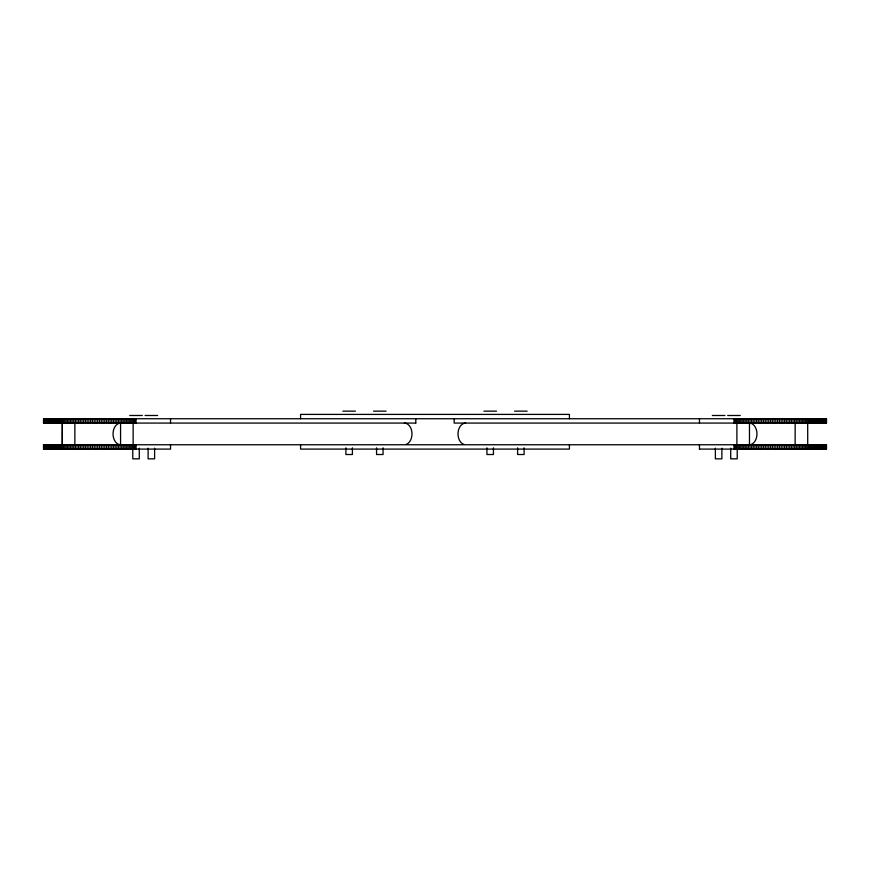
<?xml version="1.0" encoding="UTF-8"?>
<svg xmlns="http://www.w3.org/2000/svg" width="870" height="870" viewBox="0 0 870 870"><rect width="100%" height="100%" fill="white"/><g stroke="black" fill="none" stroke-linecap="round" stroke-linejoin="round"><path stroke-width="1.3" d="M342.845 411.151L355.438 411.151M373.513 411.151L386.106 411.151M483.894 411.151L496.487 411.151M514.562 411.151L527.155 411.151M129.739 415.49L142.332 415.49M145.072 415.49L157.666 415.49M712.334 415.49L724.928 415.49M727.668 415.49L740.261 415.49M415.838 423.07L43.5 423.07L43.543 418.742L826.5 418.742L826.5 423.07L454.162 423.07L454.162 418.742M699.436 449.094L826.5 449.094L826.467 444.755L43.5 444.755L43.533 449.094L170.563 449.094L170.498 444.755M826.38 418.742L826.38 423.07M826.38 444.755L826.38 449.094M826.239 418.742L826.239 423.07M826.239 444.755L826.239 449.094M826.032 418.742L826.032 423.07M826.043 444.755L826.043 449.094M825.771 418.742L825.771 423.07M825.782 444.755L825.782 449.094M825.456 418.742L825.456 423.07M825.467 444.755L825.467 449.094M825.086 418.742L825.086 423.07M825.097 444.755L825.097 449.094M824.651 418.742L824.651 423.07M824.662 444.755L824.662 449.094M824.162 418.742L824.162 423.07M824.173 444.755L824.173 449.094M823.618 418.742L823.618 423.07M823.64 444.755L823.64 449.094M823.031 418.742L823.031 423.07M823.042 444.755L823.042 449.094M822.378 418.742L822.378 423.07M822.389 444.755L822.389 449.094M821.671 418.742L821.671 423.07M821.682 444.755L821.682 449.094M820.91 418.742L820.91 423.07M820.932 444.755L820.932 449.094M820.095 418.742L820.095 423.07M820.116 444.755L820.116 449.094M819.236 418.742L819.236 423.07M819.257 444.755L819.257 449.094M818.322 418.742L818.322 423.07M818.344 444.755L818.344 449.094M817.387 444.755L817.387 449.094M817.365 418.742L817.365 423.07M816.354 418.742L816.354 423.07M816.375 444.755L816.375 449.094M815.299 418.742L815.299 423.07M815.32 444.755L815.32 449.094M814.2 418.742L814.2 423.07M814.222 444.755L814.222 449.094M813.048 418.742L813.048 423.07M813.069 444.755L813.069 449.094M811.862 418.742L811.862 423.07M811.884 444.755L811.884 449.094M810.622 418.742L810.622 423.07M810.655 444.755L810.655 449.094M809.35 418.742L809.35 423.07M809.372 444.755L809.372 449.094M808.034 418.742L808.034 423.07M808.067 444.755L808.067 449.094M807.686 423.07L807.73 444.755M806.686 418.742L806.686 423.07M806.707 444.755L806.707 449.094M805.294 418.742L805.294 423.07M805.326 444.755L805.326 449.094M803.869 418.742L803.869 423.07M803.902 444.755L803.902 449.094M802.412 418.742L802.412 423.07M802.444 444.755L802.444 449.094M800.922 418.742L800.922 423.07M800.955 444.755L800.955 449.094M799.432 444.755L799.432 449.094M799.399 418.742L799.399 423.07M797.844 418.742L797.844 423.07M797.877 444.755L797.877 449.094M796.268 418.742L796.268 423.07M796.3 444.755L796.3 449.094M795.169 423.07L795.126 444.755M794.669 418.742L794.669 423.07M794.701 444.755L794.701 449.094M793.038 418.742L793.038 423.07M793.07 444.755L793.07 449.094M791.385 418.742L791.385 423.07M791.428 444.755L791.428 449.094M789.721 418.742L789.721 423.07M789.753 444.755L789.753 449.094M788.024 418.742L788.024 423.07M788.068 444.755L788.068 449.094M786.328 418.742L786.328 423.07M786.36 444.755L786.36 449.094M784.599 418.742L784.599 423.07M784.642 444.755L784.642 449.094M782.869 418.742L782.869 423.07M782.913 444.755L782.913 449.094M781.129 418.742L781.129 423.07M781.162 444.755L781.162 449.094M779.368 418.742L779.368 423.07M779.411 444.755L779.411 449.094M777.606 418.742L777.606 423.07M777.649 444.755L777.649 449.094M775.877 444.755L775.877 449.094M775.844 418.742L775.844 423.07M774.072 418.742L774.072 423.07M774.104 444.755L774.104 449.094M772.299 418.742L772.299 423.07M772.332 444.755L772.332 449.094M770.526 418.742L770.526 423.07M770.559 444.755L770.559 449.094M768.754 418.742L768.754 423.07M768.786 444.755L768.786 449.094M767.025 444.755L767.025 449.094M766.981 418.742L766.981 423.07M765.219 418.742L765.219 423.07M765.263 444.755L765.263 449.094M763.468 418.742L763.468 423.07M763.501 444.755L763.501 449.094M761.761 444.755L761.761 449.094M761.718 418.742L761.718 423.07M759.988 418.742L759.988 423.07M760.021 444.755L760.021 449.094M758.303 444.755L758.303 449.094M758.27 418.742L758.27 423.07M756.563 418.742L756.563 423.07M756.596 444.755L756.596 449.094M754.866 418.742L754.866 423.07M754.91 444.755L754.91 449.094M753.235 444.755L753.235 449.094M753.202 418.742L753.202 423.07M751.582 444.755L751.582 449.094M751.549 418.742L751.549 423.07M749.962 444.755L749.962 449.094M749.929 418.742L749.929 423.07M749.472 423.07L749.472 444.755M748.32 418.742L748.32 423.07M748.352 444.755L748.352 449.094M746.743 418.742L746.743 423.07M746.775 444.755L746.775 449.094M745.188 418.742L745.188 423.07M745.22 444.755L745.22 449.094M743.676 418.742L743.676 423.07M743.709 444.755L743.709 449.094M742.175 418.742L742.175 423.07M742.208 444.755L742.208 449.094M740.718 418.742L740.718 423.07M740.751 444.755L740.751 449.094M739.293 418.742L739.293 423.07M739.326 444.755L739.326 449.094M737.912 418.742L737.912 423.07M737.934 444.755L737.934 449.094M737.216 448.159L737.216 458.849L730.713 458.849L730.713 448.159M736.901 423.07L736.901 444.755M736.553 418.742L736.553 423.07M736.586 444.755L736.586 449.094M735.27 444.755L735.27 449.094M735.237 418.742L735.237 423.07M733.965 418.742L733.965 423.07M733.997 444.755L733.997 449.094M721.882 448.159L721.882 458.849L715.379 458.849L715.379 448.159M699.469 418.742L699.469 423.07M699.436 444.755L699.502 449.094M569.426 418.742L569.426 414.403L300.574 414.403L300.574 418.742M569.426 444.755L569.426 449.094L300.574 449.094L300.574 444.755M524.11 447.832L524.11 454.51L517.606 454.51L517.606 447.832M493.442 447.832L493.442 454.51L486.939 454.51L486.939 447.832M415.838 418.742L415.74 423.07M383.061 447.832L383.061 454.51L376.558 454.51L376.558 447.832M352.394 447.832L352.394 454.51L345.89 454.51L345.89 447.832M170.531 418.742L170.531 423.07M154.621 448.159L154.621 458.849L148.117 458.849L148.117 448.159M139.287 448.159L139.287 458.849L132.784 458.849L132.784 448.159M136.057 444.755L136.057 449.094M136.035 418.742L136.035 423.07M134.785 444.755L134.785 449.094M134.763 418.742L134.763 423.07M133.447 418.742L133.447 423.07M133.48 444.755L133.48 449.094M133.143 423.07L133.143 444.755M132.088 418.742L132.088 423.07M132.12 444.755L132.12 449.094M130.707 418.742L130.707 423.07M130.739 444.755L130.739 449.094M129.282 418.742L129.282 423.07M129.315 444.755L129.315 449.094M127.825 418.742L127.825 423.07M127.857 444.755L127.857 449.094M126.324 418.742L126.324 423.07M126.367 444.755L126.367 449.094M124.845 444.755L124.845 449.094M124.812 418.742L124.812 423.07M123.257 418.742L123.257 423.07M123.29 444.755L123.29 449.094M121.68 418.742L121.68 423.07M121.713 444.755L121.713 449.094M120.571 423.07L120.571 444.755M120.114 444.755L120.114 449.094M120.071 418.742L120.071 423.07M118.483 444.755L118.483 449.094M118.45 418.742L118.45 423.07M116.797 418.742L116.797 423.07M116.83 444.755L116.83 449.094M115.134 418.742L115.134 423.07M115.166 444.755L115.166 449.094M113.437 418.742L113.437 423.07M113.481 444.755L113.481 449.094M111.773 444.755L111.773 449.094M111.73 418.742L111.73 423.07M110.011 418.742L110.011 423.07M110.055 444.755L110.055 449.094M108.282 418.742L108.282 423.07M108.315 444.755L108.315 449.094M106.531 418.742L106.531 423.07M106.575 444.755L106.575 449.094M104.781 418.742L104.781 423.07M104.824 444.755L104.824 449.094M103.019 418.742L103.019 423.07M103.051 444.755L103.051 449.094M101.29 444.755L101.29 449.094M101.246 418.742L101.246 423.07M99.474 418.742L99.474 423.07M99.517 444.755L99.517 449.094M97.701 418.742L97.701 423.07M97.744 444.755L97.744 449.094M95.928 418.742L95.928 423.07M95.972 444.755L95.972 449.094M94.199 444.755L94.199 449.094M94.156 418.742L94.156 423.07M92.394 418.742L92.394 423.07M92.427 444.755L92.427 449.094M90.632 418.742L90.632 423.07M90.665 444.755L90.665 449.094M88.87 418.742L88.87 423.07M88.914 444.755L88.914 449.094M87.13 418.742L87.13 423.07M87.163 444.755L87.163 449.094M85.401 418.742L85.401 423.07M85.434 444.755L85.434 449.094M83.672 418.742L83.672 423.07M83.716 444.755L83.716 449.094M81.976 418.742L81.976 423.07M82.008 444.755L82.008 449.094M80.279 418.742L80.279 423.07M80.323 444.755L80.323 449.094M78.615 418.742L78.615 423.07M78.648 444.755L78.648 449.094M76.995 444.755L76.995 449.094M76.962 418.742L76.962 423.07M75.331 418.742L75.331 423.07M75.375 444.755L75.375 449.094M74.874 423.07L74.864 444.755M73.732 418.742L73.732 423.07M73.765 444.755L73.765 449.094M72.156 418.742L72.156 423.07M72.188 444.755L72.188 449.094M70.633 444.755L70.633 449.094M70.6 418.742L70.6 423.07M69.078 418.742L69.078 423.07M69.111 444.755L69.111 449.094M67.588 418.742L67.588 423.07M67.621 444.755L67.621 449.094M66.131 418.742L66.131 423.07M66.163 444.755L66.163 449.094M64.706 418.742L64.706 423.07M64.739 444.755L64.739 449.094M63.314 418.742L63.314 423.07M63.347 444.755L63.347 449.094M61.966 418.742L61.966 423.07M61.998 444.755L61.998 449.094M60.682 444.755L60.682 449.094M60.65 418.742L60.65 423.07M59.399 444.755L59.399 449.094M59.377 418.742L59.377 423.07M58.138 418.742L58.138 423.07M58.17 444.755L58.17 449.094M56.952 418.742L56.952 423.07M56.974 444.755L56.974 449.094M55.8 418.742L55.8 423.07M55.832 444.755L55.832 449.094M54.701 418.742L54.701 423.07M54.723 444.755L54.723 449.094M53.646 418.742L53.646 423.07M53.668 444.755L53.668 449.094M52.635 418.742L52.635 423.07M52.657 444.755L52.657 449.094M51.678 418.742L51.678 423.07M51.7 444.755L51.7 449.094M50.764 418.742L50.764 423.07M50.786 444.755L50.786 449.094M49.905 418.742L49.905 423.07M49.916 444.755L49.916 449.094M49.09 418.742L49.09 423.07M49.111 444.755L49.111 449.094M48.328 418.742L48.328 423.07M48.35 444.755L48.35 449.094M47.622 418.742L47.622 423.07M47.643 444.755L47.643 449.094M46.969 418.742L46.969 423.07M46.991 444.755L46.991 449.094M46.382 418.742L46.382 423.07M46.393 444.755L46.393 449.094M45.838 418.742L45.838 423.07M45.849 444.755L45.849 449.094M45.349 418.742L45.349 423.07M45.36 444.755L45.36 449.094M44.914 418.742L44.914 423.07M44.925 444.755L44.925 449.094M44.544 418.742L44.544 423.07M44.544 444.755L44.544 449.094M44.229 418.742L44.229 423.07M44.229 444.755L44.229 449.094M43.968 418.742L43.968 423.07M43.968 444.755L43.968 449.094M43.761 418.742L43.772 423.07M43.761 444.755L43.63 449.094M748.548 423.124A10.842 7.667 -90 0 1 756.965 433.912A10.842 7.667 -90 0 1 748.548 444.7M463.928 444.472A10.842 7.667 -90 0 1 458.044 432.673A10.842 7.667 -90 0 1 465.667 423.07M121.452 444.7A10.842 7.667 -90 0 1 113.035 433.912A10.842 7.667 -90 0 1 121.452 423.124M404.332 423.07A10.842 7.667 90 0 1 411.956 432.673A10.842 7.667 90 0 1 406.072 444.472M62.292 444.755L62.314 423.07L62.27 444.755"/></g></svg>
